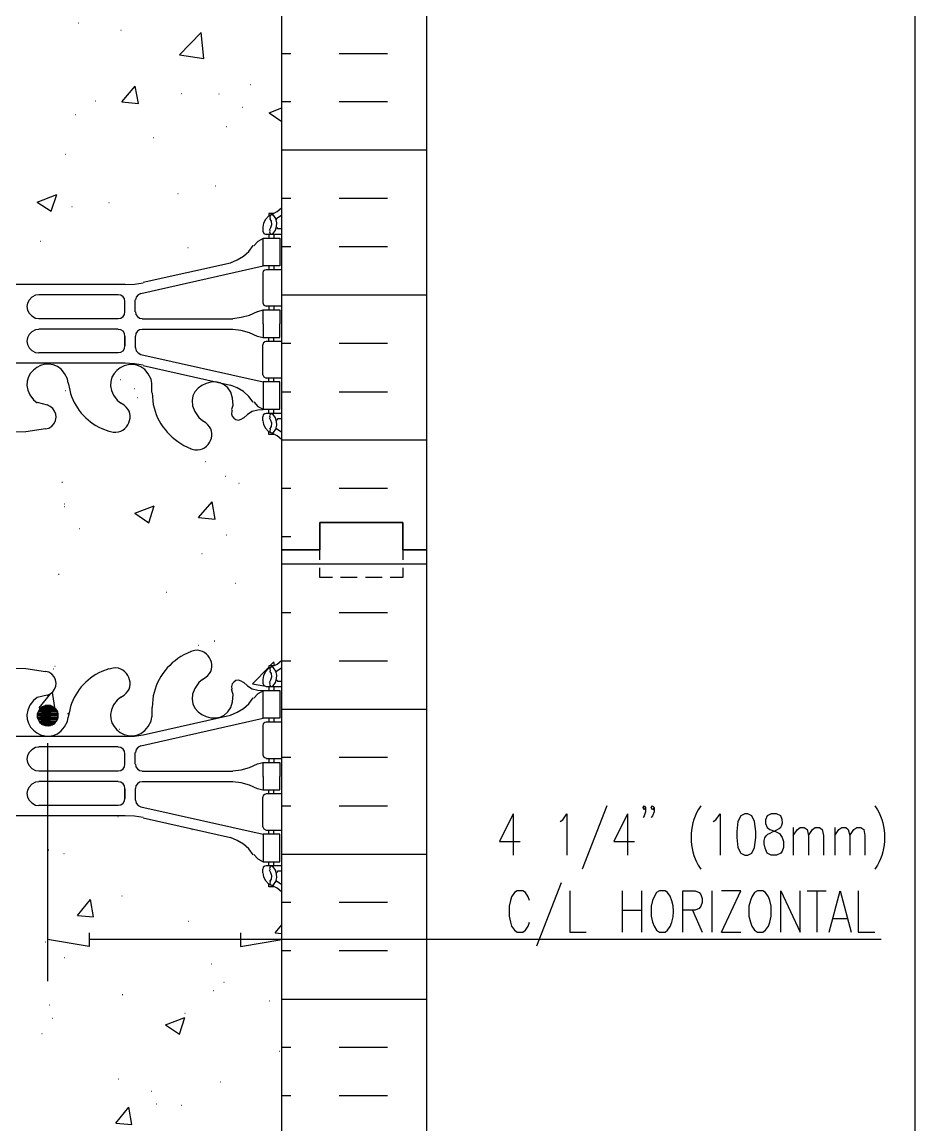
# Model space of a CAD drawing. Header units: millimetres. Extents: x 14 to 201, y 16 to 268.
# Drawn here: x 149.9 to 201.3, y 132.5 to 195.9 of the extents above; entities that cross this region are included whole.
import ezdxf

# ---------------------------------------------------------------- set-up
doc = ezdxf.new("R2010")
doc.units = ezdxf.units.MM
doc.layers.get('0').update_dxf_attribs({"linetype": 'CONTINUOUS'})

msp = doc.modelspace()

# ---------------------------------------------------------------- linework, layer by layer
at = {"color": 0}
for p, q in [((201.296, 264.541), (201.296, 55.4136)), ((164.888, 165.586), (164.888, 222.736)), ((173.228, 165.586), (173.228, 222.736)), ((164.614, 185.039), (164.867, 185.251)), ((163.935, 184.595), (163.829, 184.383)), ((164.105, 184.785), (163.935, 184.595)), ((164.317, 184.892), (164.105, 184.785)), ((164.422, 184.933), (164.126, 184.933)), ((164.126, 184.933), (164.126, 184.806)), ((164.232, 184.828), (164.191, 184.743)), ((164.191, 184.743), (164.211, 184.636)), ((164.275, 184.489), (164.191, 184.636)), ((164.317, 184.848), (164.232, 184.828)), ((164.317, 184.892), (164.614, 185.039)), ((164.422, 184.806), (164.317, 184.848)), ((164.528, 184.636), (164.401, 184.828)), ((164.592, 184.404), (164.528, 184.636)), ((164.592, 184.658), (164.55, 184.573)), ((164.592, 184.658), (164.867, 184.828)), ((163.829, 184.383), (163.788, 184.15)), ((163.788, 184.15), (163.788, 183.917)), ((163.788, 183.917), (163.852, 183.79)), ((164.168, 183.981), (164.254, 184.129)), ((164.211, 183.96), (164.168, 183.874)), ((164.254, 184.129), (164.295, 184.299)), ((164.295, 184.299), (164.275, 184.489)), ((164.381, 183.79), (164.507, 183.981)), ((164.507, 183.981), (164.571, 184.193)), ((164.571, 184.193), (164.592, 184.404)), ((164.592, 184.129), (164.634, 184.066)), ((164.888, 184.044), (164.634, 184.044)), ((163.492, 183.324), (163.259, 183.071)), ((163.809, 183.494), (163.492, 183.324)), ((163.809, 181.927), (163.809, 183.515)), ((163.809, 183.515), (164.761, 183.515)), ((163.852, 183.79), (163.978, 183.727)), ((164.888, 183.727), (163.978, 183.727)), ((164.126, 183.727), (164.126, 183.515)), ((164.168, 183.874), (164.211, 183.79)), ((164.211, 183.79), (164.295, 183.747)), ((164.295, 183.747), (164.381, 183.79)), ((164.422, 183.727), (164.422, 183.515)), ((164.761, 183.515), (164.761, 181.927)), ((162.667, 182.479), (162.983, 182.753)), ((162.983, 182.753), (163.237, 183.092)), ((156.909, 180.975), (161.925, 182.097)), ((161.925, 182.097), (162.305, 182.266)), ((162.305, 182.266), (162.667, 182.479)), ((156.76, 180.34), (163.809, 181.927)), ((163.809, 181.61), (163.788, 181.504)), ((163.788, 181.504), (163.788, 179.79)), ((164.761, 181.927), (163.809, 181.927)), ((163.893, 181.673), (163.809, 181.61)), ((163.978, 181.694), (163.893, 181.673)), ((164.888, 181.694), (163.978, 181.694)), ((164.126, 181.927), (164.126, 181.694)), ((164.422, 181.927), (164.422, 181.694)), ((155.871, 180.848), (149.013, 180.848)), ((155.871, 180.848), (156.4, 180.869)), ((156.4, 180.869), (156.909, 180.954)), ((150.896, 180.256), (150.706, 180.233)), ((155.469, 180.256), (150.896, 180.256)), ((155.618, 180.233), (155.469, 180.256)), ((155.744, 180.15), (155.618, 180.233)), ((155.829, 180.023), (155.744, 180.15)), ((156.507, 180.129), (156.464, 179.959)), ((156.613, 180.256), (156.507, 180.129)), ((156.76, 180.34), (156.613, 180.256)), ((155.851, 179.874), (155.829, 180.023)), ((155.851, 179.281), (155.851, 179.874)), ((155.851, 179.304), (155.851, 179.853)), ((156.443, 179.281), (156.443, 179.959)), ((163.788, 179.79), (163.852, 179.663)), ((163.852, 179.663), (163.978, 179.6)), ((164.888, 179.6), (163.978, 179.6)), ((164.126, 179.6), (164.126, 179.388)), ((164.422, 179.6), (164.422, 179.388)), ((150.706, 178.922), (150.896, 178.901)), ((155.469, 178.879), (150.896, 178.879)), ((155.469, 178.901), (155.618, 178.922)), ((155.618, 178.922), (155.744, 179.007)), ((155.744, 179.007), (155.829, 179.134)), ((155.829, 179.134), (155.851, 179.281)), ((156.464, 179.281), (156.484, 179.134)), ((156.484, 179.134), (156.57, 179.007)), ((156.57, 179.007), (156.697, 178.922)), ((156.697, 178.922), (156.846, 178.901)), ((156.846, 178.879), (162.052, 178.879)), ((162.052, 178.901), (162.538, 178.965)), ((162.538, 178.965), (163.026, 179.091)), ((163.026, 179.091), (163.47, 179.304)), ((163.788, 179.367), (163.47, 179.281)), ((163.809, 178.583), (163.809, 179.388)), ((163.809, 179.388), (164.761, 179.388)), ((164.761, 179.388), (164.761, 178.583)), ((150.896, 178.266), (150.706, 178.245)), ((155.469, 178.286), (150.896, 178.286)), ((155.618, 178.245), (155.469, 178.266)), ((155.744, 178.16), (155.618, 178.245)), ((156.697, 178.245), (156.57, 178.16)), ((156.846, 178.266), (156.697, 178.245)), ((156.846, 178.286), (162.052, 178.286)), ((162.538, 178.203), (162.052, 178.266)), ((163.026, 178.076), (162.538, 178.203)), ((163.809, 178.583), (163.809, 177.8)), ((164.761, 177.8), (164.761, 178.583)), ((155.829, 178.033), (155.744, 178.16)), ((155.851, 177.884), (155.829, 178.033)), ((155.851, 177.314), (155.851, 177.884)), ((155.851, 177.863), (155.851, 177.314)), ((156.443, 177.884), (156.443, 177.207)), ((156.484, 178.033), (156.464, 177.884)), ((156.57, 178.16), (156.484, 178.033)), ((163.47, 177.863), (163.026, 178.076)), ((163.47, 177.884), (163.788, 177.8)), ((163.809, 177.8), (164.761, 177.8)), ((163.978, 177.567), (163.893, 177.546)), ((164.888, 177.567), (163.978, 177.567)), ((164.126, 177.567), (164.126, 177.8)), ((164.422, 177.567), (164.422, 177.8)), ((150.706, 176.932), (150.896, 176.911)), ((155.469, 176.932), (155.618, 176.954)), ((155.618, 176.954), (155.744, 177.038)), ((155.744, 177.038), (155.829, 177.165)), ((155.829, 177.165), (155.851, 177.314)), ((156.464, 177.207), (156.507, 177.038)), ((156.507, 177.038), (156.613, 176.911)), ((163.809, 177.483), (163.788, 177.377)), ((163.788, 175.663), (163.788, 177.377)), ((163.893, 177.546), (163.809, 177.483)), ((155.871, 176.319), (149.013, 176.319)), ((155.469, 176.911), (150.896, 176.911)), ((156.4, 176.296), (155.871, 176.319)), ((156.909, 176.213), (156.4, 176.296)), ((156.613, 176.911), (156.76, 176.826)), ((156.76, 176.826), (163.809, 175.26)), ((156.909, 176.192), (161.925, 175.07)), ((163.788, 175.663), (163.852, 175.534)), ((152.59, 175.175), (152.549, 175.43)), ((152.59, 175.197), (152.676, 174.774)), ((157.395, 175.154), (157.353, 175.408)), ((157.395, 174.646), (157.395, 175.154)), ((162.305, 174.901), (161.925, 175.07)), ((164.761, 175.26), (163.809, 175.26)), ((163.809, 175.26), (163.809, 173.673)), ((163.852, 175.534), (163.978, 175.471)), ((164.888, 175.471), (163.978, 175.471)), ((164.126, 175.26), (164.126, 175.471)), ((164.422, 175.26), (164.422, 175.471)), ((164.761, 173.673), (164.761, 175.26)), ((157.416, 174.625), (157.459, 174.159)), ((162.667, 174.688), (162.305, 174.901)), ((162.983, 174.413), (162.667, 174.688)), ((163.237, 174.075), (162.983, 174.413)), ((150.6, 174.222), (150.813, 174.053)), ((150.813, 174.075), (151.384, 173.926)), ((151.554, 173.842), (151.384, 173.926)), ((155.406, 174.202), (155.618, 174.032)), ((155.808, 173.906), (155.618, 174.032)), ((162.009, 173.673), (162.074, 173.906)), ((163.259, 174.096), (163.492, 173.842)), ((163.492, 173.842), (163.809, 173.673)), ((160.105, 173.207), (160.317, 173.038)), ((162.031, 173.651), (161.988, 173.587)), ((162.009, 173.567), (161.988, 173.418)), ((161.988, 173.418), (162.031, 173.27)), ((162.031, 173.27), (162.115, 173.164)), ((162.115, 173.164), (162.242, 173.08)), ((162.538, 173.101), (162.667, 173.186)), ((162.899, 173.377), (162.667, 173.164)), ((163.173, 173.546), (162.899, 173.377)), ((163.492, 173.63), (163.173, 173.546)), ((163.809, 173.651), (163.492, 173.63)), ((163.809, 173.354), (163.788, 173.25)), ((163.788, 173.038), (163.788, 173.25)), ((163.809, 173.673), (164.761, 173.673)), ((163.893, 173.418), (163.809, 173.354)), ((163.978, 173.44), (163.893, 173.418)), ((164.888, 173.44), (163.978, 173.44)), ((164.126, 173.44), (164.126, 173.673)), ((164.211, 173.377), (164.168, 173.291)), ((164.168, 173.291), (164.211, 173.207)), ((164.254, 173.038), (164.168, 173.186)), ((164.295, 173.418), (164.211, 173.377)), ((164.381, 173.377), (164.295, 173.418)), ((164.507, 173.186), (164.381, 173.377)), ((164.422, 173.44), (164.422, 173.673)), ((164.571, 172.974), (164.507, 173.186)), ((150.157, 172.402), (151.278, 172.572)), ((151.278, 172.551), (151.468, 172.592)), ((154.517, 172.572), (154.919, 172.424)), ((160.507, 172.889), (160.317, 173.017)), ((162.242, 173.08), (162.391, 173.058)), ((162.391, 173.058), (162.538, 173.101)), ((163.788, 173.038), (163.829, 172.805)), ((163.829, 172.805), (163.935, 172.592)), ((163.935, 172.592), (164.105, 172.402)), ((164.191, 172.529), (164.275, 172.678)), ((164.211, 172.529), (164.191, 172.424)), ((164.295, 172.868), (164.254, 173.038)), ((164.275, 172.678), (164.295, 172.868)), ((164.401, 172.339), (164.528, 172.529)), ((164.528, 172.529), (164.592, 172.762)), ((164.55, 172.592), (164.592, 172.508)), ((164.592, 172.762), (164.571, 172.974)), ((164.634, 173.101), (164.592, 173.038)), ((164.867, 172.359), (164.592, 172.529)), ((164.888, 173.121), (164.634, 173.121)), ((149.013, 172.359), (150.157, 172.402)), ((154.94, 172.424), (155.172, 172.359)), ((164.105, 172.402), (164.317, 172.296)), ((164.126, 172.233), (164.126, 172.382)), ((164.422, 172.233), (164.126, 172.233)), ((164.191, 172.424), (164.232, 172.339)), ((164.232, 172.339), (164.317, 172.318)), ((164.317, 172.318), (164.422, 172.359)), ((164.614, 172.149), (164.317, 172.296)), ((164.867, 171.936), (164.614, 172.149)), ((159.236, 171.599), (159.659, 171.407)), ((159.639, 171.407), (159.872, 171.344)), ((171.83, 167.174), (167.068, 167.174)), ((167.068, 167.174), (167.068, 165.586)), ((167.068, 165.586), (167.068, 167.174)), ((167.068, 167.174), (171.83, 167.174)), ((171.83, 165.586), (171.83, 167.174)), ((171.83, 167.174), (171.83, 165.586)), ((164.888, 108.416), (164.888, 165.586)), ((167.068, 165.586), (164.888, 165.586)), ((164.888, 165.586), (167.068, 165.586)), ((167.068, 165.016), (167.068, 165.586)), ((173.228, 165.586), (171.83, 165.586)), ((171.83, 165.586), (173.228, 165.586)), ((171.83, 165.586), (171.83, 165.016)), ((173.228, 108.416), (173.228, 165.586)), ((167.068, 163.999), (167.068, 164.55)), ((171.83, 164.55), (171.83, 163.999)), ((167.789, 163.999), (167.068, 163.999)), ((169.207, 163.999), (168.254, 163.999)), ((170.645, 163.999), (169.693, 163.999)), ((171.83, 163.999), (171.111, 163.999)), ((159.872, 159.808), (159.639, 159.745)), ((159.659, 159.745), (159.236, 159.555)), ((164.614, 159.026), (164.867, 159.236)), ((150.157, 158.75), (149.013, 158.793)), ((151.278, 158.581), (150.157, 158.75)), ((151.468, 158.56), (151.278, 158.601)), ((154.919, 158.75), (154.517, 158.601)), ((155.172, 158.793), (154.94, 158.729)), ((163.935, 158.581), (163.829, 158.37)), ((164.105, 158.771), (163.935, 158.581)), ((164.317, 158.877), (164.105, 158.771)), ((164.422, 158.919), (164.126, 158.919)), ((164.126, 158.919), (164.126, 158.793)), ((164.232, 158.834), (164.191, 158.75)), ((164.191, 158.75), (164.211, 158.644)), ((164.275, 158.474), (164.191, 158.623)), ((164.317, 158.856), (164.232, 158.834)), ((164.317, 158.877), (164.614, 159.026)), ((164.422, 158.813), (164.317, 158.856)), ((164.528, 158.623), (164.401, 158.813)), ((164.592, 158.39), (164.528, 158.623)), ((164.592, 158.644), (164.55, 158.56)), ((164.592, 158.644), (164.867, 158.813)), ((160.317, 158.137), (160.105, 157.967)), ((160.317, 158.137), (160.507, 158.264)), ((162.115, 157.988), (162.031, 157.882)), ((162.242, 158.072), (162.115, 157.988)), ((162.391, 158.094), (162.242, 158.072)), ((162.538, 158.051), (162.391, 158.094)), ((162.667, 157.967), (162.538, 158.051)), ((162.667, 157.988), (162.899, 157.776)), ((163.829, 158.37), (163.788, 158.137)), ((163.788, 158.137), (163.788, 157.925)), ((163.788, 157.925), (163.852, 157.798)), ((164.168, 157.967), (164.254, 158.115)), ((164.211, 157.945), (164.168, 157.861)), ((164.254, 158.115), (164.295, 158.284)), ((164.295, 158.284), (164.275, 158.474)), ((164.381, 157.776), (164.507, 157.967)), ((164.507, 157.967), (164.571, 158.178)), ((164.571, 158.178), (164.592, 158.39)), ((164.592, 158.115), (164.634, 158.051)), ((164.888, 158.031), (164.634, 158.031)), ((151.384, 157.226), (151.554, 157.311)), ((162.031, 157.882), (161.988, 157.734)), ((161.988, 157.734), (162.009, 157.585)), ((162.031, 157.502), (161.988, 157.585)), ((162.074, 157.269), (162.009, 157.502)), ((162.899, 157.776), (163.173, 157.608)), ((163.173, 157.608), (163.492, 157.522)), ((163.492, 157.311), (163.259, 157.056)), ((163.492, 157.522), (163.809, 157.502)), ((163.809, 157.479), (163.492, 157.311)), ((163.809, 155.914), (163.809, 157.502)), ((163.809, 157.502), (164.761, 157.502)), ((163.852, 157.798), (163.978, 157.734)), ((164.888, 157.712), (163.978, 157.712)), ((164.126, 157.712), (164.126, 157.502)), ((164.168, 157.861), (164.211, 157.776)), ((164.211, 157.776), (164.295, 157.734)), ((164.295, 157.734), (164.381, 157.776)), ((164.422, 157.712), (164.422, 157.502)), ((164.761, 157.502), (164.761, 155.914)), ((150.813, 157.099), (150.6, 156.93)), ((151.384, 157.246), (150.813, 157.099)), ((151.362, 156.654), (151.575, 156.633)), ((151.362, 156.654), (151.468, 156.654)), ((151.468, 156.654), (151.575, 156.633)), ((155.618, 157.12), (155.406, 156.95)), ((155.618, 157.12), (155.808, 157.246)), ((157.459, 156.993), (157.416, 156.527)), ((162.667, 156.464), (162.983, 156.74)), ((162.983, 156.74), (163.237, 157.079)), ((150.876, 156.317), (150.813, 156.147)), ((150.813, 156.147), (150.813, 155.978)), ((151.997, 156.061), (150.813, 156.061)), ((150.813, 156.061), (151.997, 155.955)), ((150.813, 156.061), (151.997, 156.061)), ((151.997, 156.168), (150.833, 156.168)), ((150.833, 156.168), (151.997, 156.061)), ((150.833, 156.168), (151.997, 156.168)), ((151.977, 156.274), (150.855, 156.274)), ((150.855, 156.274), (151.997, 156.168)), ((150.855, 156.274), (151.977, 156.274)), ((151.914, 156.38), (150.896, 156.38)), ((150.896, 156.38), (151.977, 156.274)), ((150.896, 156.38), (151.914, 156.38)), ((151.85, 156.464), (150.982, 156.464)), ((150.982, 156.464), (151.914, 156.38)), ((150.982, 156.464), (151.85, 156.464)), ((151.765, 156.527), (151.045, 156.527)), ((151.045, 156.527), (151.85, 156.464)), ((151.045, 156.527), (151.765, 156.527)), ((151.681, 156.591), (151.152, 156.591)), ((151.152, 156.591), (151.765, 156.527)), ((151.152, 156.591), (151.681, 156.591)), ((151.575, 156.633), (151.258, 156.633)), ((151.258, 156.633), (151.681, 156.591)), ((151.258, 156.633), (151.575, 156.633)), ((151.575, 156.633), (151.681, 156.591)), ((151.681, 156.591), (151.765, 156.527)), ((151.765, 156.527), (151.85, 156.464)), ((151.85, 156.464), (151.914, 156.38)), ((151.977, 156.231), (151.892, 156.4)), ((151.914, 156.38), (151.977, 156.274)), ((151.977, 156.274), (151.997, 156.168)), ((151.997, 156.061), (151.977, 156.231)), ((151.977, 155.892), (151.997, 156.061)), ((151.997, 156.168), (151.997, 156.061)), ((151.997, 156.061), (151.997, 155.955)), ((152.676, 156.4), (152.59, 155.978)), ((156.909, 154.962), (161.925, 156.083)), ((157.395, 156.527), (157.395, 155.998)), ((161.925, 156.083), (162.305, 156.253)), ((162.305, 156.253), (162.667, 156.464)), ((150.813, 155.978), (150.876, 155.808)), ((151.997, 155.955), (150.833, 155.955)), ((150.833, 155.955), (151.977, 155.851)), ((150.833, 155.955), (151.997, 155.955)), ((151.977, 155.851), (150.855, 155.851)), ((150.855, 155.851), (151.914, 155.744)), ((150.855, 155.851), (151.977, 155.851)), ((150.876, 155.808), (150.961, 155.659)), ((151.914, 155.744), (150.896, 155.744)), ((150.896, 155.744), (151.85, 155.659)), ((150.896, 155.744), (151.914, 155.744)), ((150.961, 155.659), (151.109, 155.554)), ((151.85, 155.659), (150.982, 155.659)), ((150.982, 155.659), (151.765, 155.575)), ((150.982, 155.659), (151.85, 155.659)), ((151.765, 155.575), (151.045, 155.575)), ((151.045, 155.575), (151.681, 155.532)), ((151.045, 155.575), (151.765, 155.575)), ((151.109, 155.554), (151.278, 155.491)), ((151.681, 155.532), (151.152, 155.532)), ((151.152, 155.532), (151.575, 155.491)), ((151.152, 155.532), (151.681, 155.532)), ((151.575, 155.491), (151.258, 155.491)), ((151.258, 155.491), (151.468, 155.469)), ((151.258, 155.491), (151.575, 155.491)), ((151.278, 155.491), (151.448, 155.469)), ((151.468, 155.469), (151.362, 155.469)), ((151.448, 155.469), (151.617, 155.512)), ((151.575, 155.491), (151.468, 155.469)), ((151.681, 155.532), (151.575, 155.491)), ((151.617, 155.512), (151.765, 155.596)), ((151.765, 155.575), (151.681, 155.532)), ((151.765, 155.596), (151.892, 155.724)), ((151.85, 155.659), (151.765, 155.575)), ((151.914, 155.744), (151.85, 155.659)), ((151.892, 155.724), (151.977, 155.892)), ((151.977, 155.851), (151.914, 155.744)), ((151.997, 155.955), (151.977, 155.851)), ((152.549, 155.724), (152.59, 155.978)), ((156.76, 154.327), (163.809, 155.914)), ((157.353, 155.744), (157.395, 155.998)), ((163.809, 155.596), (163.788, 155.491)), ((163.788, 155.491), (163.788, 153.797)), ((164.761, 155.914), (163.809, 155.914)), ((163.893, 155.659), (163.809, 155.596)), ((163.978, 155.681), (163.893, 155.659)), ((164.888, 155.681), (163.978, 155.681)), ((164.126, 155.914), (164.126, 155.681)), ((164.422, 155.914), (164.422, 155.681)), ((155.871, 154.856), (149.013, 154.856)), ((155.871, 154.856), (156.4, 154.876)), ((156.4, 154.876), (156.909, 154.962)), ((150.896, 154.241), (150.706, 154.22)), ((155.469, 154.263), (150.896, 154.263)), ((151.405, 154.474), (151.405, 140.801)), ((155.618, 154.22), (155.469, 154.241)), ((155.744, 154.136), (155.618, 154.22)), ((155.829, 154.008), (155.744, 154.136)), ((156.507, 154.114), (156.464, 153.945)), ((156.613, 154.241), (156.507, 154.114)), ((156.76, 154.327), (156.613, 154.241)), ((155.851, 153.861), (155.829, 154.008)), ((155.851, 153.268), (155.851, 153.861)), ((155.851, 153.289), (155.851, 153.839)), ((156.443, 153.268), (156.443, 153.945)), ((163.788, 153.797), (163.852, 153.671)), ((163.852, 153.671), (163.978, 153.607)), ((164.888, 153.585), (163.978, 153.585)), ((164.126, 153.585), (164.126, 153.374)), ((164.422, 153.585), (164.422, 153.374)), ((150.706, 152.908), (150.896, 152.886)), ((155.469, 152.866), (150.896, 152.866)), ((155.469, 152.886), (155.618, 152.908)), ((155.618, 152.908), (155.744, 152.993)), ((155.744, 152.993), (155.829, 153.119)), ((155.829, 153.119), (155.851, 153.268)), ((156.464, 153.268), (156.484, 153.119)), ((156.484, 153.119), (156.57, 152.993)), ((156.57, 152.993), (156.697, 152.908)), ((156.697, 152.908), (156.846, 152.886)), ((156.846, 152.866), (162.052, 152.866)), ((162.052, 152.886), (162.538, 152.95)), ((162.538, 152.95), (163.026, 153.078)), ((163.026, 153.078), (163.47, 153.289)), ((163.788, 153.352), (163.47, 153.268)), ((163.809, 152.569), (163.809, 153.374)), ((163.809, 153.374), (164.761, 153.374)), ((164.761, 153.374), (164.761, 152.569)), ((150.896, 152.251), (150.706, 152.231)), ((155.469, 152.273), (150.896, 152.273)), ((155.618, 152.231), (155.469, 152.251)), ((155.744, 152.146), (155.618, 152.231)), ((156.697, 152.231), (156.57, 152.146)), ((156.846, 152.251), (156.697, 152.231)), ((156.846, 152.273), (162.052, 152.273)), ((162.538, 152.188), (162.052, 152.251)), ((163.809, 152.569), (163.809, 151.787)), ((164.761, 151.787), (164.761, 152.569)), ((155.829, 152.02), (155.744, 152.146)), ((155.851, 151.871), (155.829, 152.02)), ((155.851, 151.299), (155.851, 151.871)), ((155.851, 151.85), (155.851, 151.299)), ((156.443, 151.871), (156.443, 151.193)), ((156.484, 152.02), (156.464, 151.871)), ((156.57, 152.146), (156.484, 152.02)), ((163.026, 152.061), (162.538, 152.188)), ((163.47, 151.85), (163.026, 152.061)), ((163.47, 151.871), (163.788, 151.787)), ((163.809, 151.787), (164.761, 151.787)), ((164.126, 151.554), (164.126, 151.787)), ((164.422, 151.554), (164.422, 151.787)), ((155.469, 150.919), (155.618, 150.939)), ((155.618, 150.939), (155.744, 151.025)), ((155.744, 151.025), (155.829, 151.152)), ((155.829, 151.152), (155.851, 151.299)), ((156.464, 151.193), (156.507, 151.025)), ((156.507, 151.025), (156.613, 150.896)), ((163.809, 151.468), (163.788, 151.362)), ((163.788, 149.67), (163.788, 151.362)), ((163.893, 151.532), (163.809, 151.468)), ((163.978, 151.554), (163.893, 151.532)), ((164.888, 151.554), (163.978, 151.554)), ((155.871, 150.304), (149.013, 150.304)), ((150.706, 150.919), (150.896, 150.896)), ((155.469, 150.896), (150.896, 150.896)), ((156.4, 150.283), (155.871, 150.304)), ((156.613, 150.896), (156.76, 150.813)), ((156.76, 150.813), (163.809, 149.246)), ((178.18, 150.41), (177.397, 148.822)), ((178.18, 150.41), (178.18, 148.04)), ((181.038, 150.071), (181.271, 150.41)), ((181.271, 150.41), (181.271, 148.04)), ((183.578, 150.876), (182.16, 147.235)), ((184.763, 150.41), (183.981, 148.822)), ((184.763, 150.41), (184.763, 148.04)), ((185.654, 150.77), (185.717, 150.876)), ((185.717, 150.643), (185.654, 150.77)), ((185.717, 150.304), (185.654, 150.199)), ((185.717, 150.876), (185.801, 150.77)), ((185.801, 150.77), (185.717, 150.643)), ((185.801, 150.537), (185.717, 150.304)), ((185.801, 150.77), (185.801, 150.537)), ((186.118, 150.77), (186.203, 150.876)), ((186.203, 150.643), (186.118, 150.77)), ((186.203, 150.304), (186.118, 150.199)), ((186.203, 150.876), (186.287, 150.77)), ((186.287, 150.77), (186.203, 150.643)), ((186.287, 150.537), (186.203, 150.304)), ((186.287, 150.77), (186.287, 150.537)), ((188.976, 150.876), (188.829, 150.643)), ((189.844, 150.071), (190.097, 150.41)), ((190.097, 150.41), (190.097, 148.04)), ((191.283, 150.304), (191.113, 149.967)), ((191.516, 150.41), (191.283, 150.304)), ((191.685, 150.41), (191.516, 150.41)), ((191.918, 150.304), (191.685, 150.41)), ((192.067, 149.967), (191.918, 150.304)), ((192.786, 150.304), (192.701, 150.071)), ((193.019, 150.41), (192.786, 150.304)), ((193.336, 150.41), (193.019, 150.41)), ((193.591, 150.304), (193.336, 150.41)), ((198.987, 150.876), (199.136, 150.643)), ((156.909, 150.199), (156.4, 150.283)), ((156.909, 150.177), (161.925, 149.056)), ((163.788, 149.67), (163.852, 149.542)), ((180.891, 149.967), (181.038, 150.071)), ((189.695, 149.967), (189.844, 150.071)), ((191.113, 149.967), (191.05, 149.394)), ((192.151, 149.394), (192.067, 149.967)), ((192.701, 150.071), (192.701, 149.86)), ((192.701, 149.86), (192.786, 149.628)), ((162.305, 148.886), (161.925, 149.056)), ((164.761, 149.246), (163.809, 149.246)), ((163.809, 149.246), (163.809, 147.658)), ((163.852, 149.542), (163.978, 149.479)), ((164.888, 149.458), (163.978, 149.458)), ((164.126, 149.246), (164.126, 149.458)), ((164.422, 149.246), (164.422, 149.458)), ((164.761, 147.658), (164.761, 149.246)), ((191.05, 149.394), (191.05, 149.056)), ((191.05, 149.056), (191.113, 148.483)), ((192.067, 148.483), (192.151, 149.056)), ((192.151, 149.056), (192.151, 149.394)), ((192.786, 149.628), (192.956, 149.521)), ((192.956, 149.521), (193.272, 149.394)), ((193.272, 149.394), (193.506, 149.288)), ((193.506, 149.288), (193.654, 149.056)), ((193.654, 149.056), (193.738, 148.822)), ((194.288, 149.628), (194.288, 148.04)), ((194.288, 149.162), (194.543, 149.521)), ((194.543, 149.521), (194.691, 149.628)), ((194.691, 149.628), (194.923, 149.628)), ((194.923, 149.628), (195.093, 149.521)), ((195.093, 149.521), (195.179, 149.162)), ((195.179, 149.162), (195.41, 149.521)), ((195.179, 149.162), (195.179, 148.04)), ((195.41, 149.521), (195.559, 149.628)), ((195.559, 149.628), (195.812, 149.628)), ((195.812, 149.628), (195.961, 149.521)), ((195.961, 149.521), (196.045, 149.162)), ((196.045, 149.162), (196.045, 148.04)), ((196.681, 149.628), (196.681, 148.04)), ((196.681, 149.162), (196.913, 149.521)), ((196.913, 149.521), (197.083, 149.628)), ((197.083, 149.628), (197.316, 149.628)), ((197.316, 149.628), (197.463, 149.521)), ((197.463, 149.521), (197.548, 149.162)), ((197.548, 149.162), (197.782, 149.521)), ((197.548, 149.162), (197.548, 148.04)), ((197.782, 149.521), (197.951, 149.628)), ((197.951, 149.628), (198.184, 149.628)), ((198.184, 149.628), (198.354, 149.521)), ((198.354, 149.521), (198.417, 149.162)), ((198.417, 149.162), (198.417, 148.04)), ((162.667, 148.675), (162.305, 148.886)), ((162.983, 148.4), (162.667, 148.675)), ((163.237, 148.06), (162.983, 148.4)), ((177.397, 148.822), (178.583, 148.822)), ((183.981, 148.822), (185.166, 148.822)), ((191.113, 148.483), (191.283, 148.146)), ((191.918, 148.146), (192.067, 148.483)), ((193.738, 148.483), (193.654, 148.273)), ((193.738, 148.822), (193.738, 148.483)), ((163.259, 148.083), (163.492, 147.828)), ((163.492, 147.828), (163.809, 147.658)), ((191.283, 148.146), (191.516, 148.04)), ((191.516, 148.04), (191.685, 148.04)), ((191.685, 148.04), (191.918, 148.146)), ((193.019, 148.04), (192.786, 148.146)), ((193.336, 148.04), (193.019, 148.04)), ((193.591, 148.146), (193.336, 148.04)), ((193.654, 148.273), (193.591, 148.146)), ((163.809, 147.341), (163.788, 147.235)), ((163.788, 147.024), (163.788, 147.235)), ((163.809, 147.658), (164.761, 147.658)), ((163.893, 147.405), (163.809, 147.341)), ((163.978, 147.425), (163.893, 147.405)), ((164.888, 147.425), (163.978, 147.425)), ((164.126, 147.425), (164.126, 147.658)), ((164.211, 147.362), (164.168, 147.278)), ((164.168, 147.278), (164.211, 147.192)), ((164.254, 147.024), (164.168, 147.172)), ((164.295, 147.405), (164.211, 147.362)), ((164.381, 147.362), (164.295, 147.405)), ((164.507, 147.172), (164.381, 147.362)), ((164.422, 147.425), (164.422, 147.658)), ((164.571, 146.959), (164.507, 147.172)), ((188.829, 147.468), (188.976, 147.235)), ((199.136, 147.468), (198.987, 147.235)), ((163.788, 147.024), (163.829, 146.792)), ((163.829, 146.792), (163.935, 146.579)), ((163.935, 146.579), (164.105, 146.389)), ((164.191, 146.516), (164.275, 146.663)), ((164.211, 146.516), (164.191, 146.41)), ((164.295, 146.855), (164.254, 147.024)), ((164.275, 146.663), (164.295, 146.855)), ((164.401, 146.326), (164.528, 146.516)), ((164.528, 146.516), (164.592, 146.749)), ((164.55, 146.579), (164.592, 146.495)), ((164.592, 146.749), (164.571, 146.959)), ((164.634, 147.088), (164.592, 147.024)), ((164.867, 146.346), (164.592, 146.516)), ((164.888, 147.108), (164.634, 147.108)), ((164.105, 146.389), (164.317, 146.283)), ((164.126, 146.219), (164.126, 146.367)), ((164.422, 146.219), (164.126, 146.219)), ((164.191, 146.41), (164.232, 146.326)), ((164.232, 146.326), (164.317, 146.304)), ((164.317, 146.304), (164.422, 146.346)), ((164.614, 146.134), (164.317, 146.283)), ((164.867, 145.923), (164.614, 146.134)), ((178.266, 145.881), (178.096, 145.647)), ((178.413, 145.987), (178.266, 145.881)), ((178.732, 145.987), (178.413, 145.987)), ((178.901, 145.881), (178.732, 145.987)), ((179.048, 145.647), (178.901, 145.881)), ((180.954, 146.453), (179.536, 142.812)), ((181.441, 145.987), (181.441, 143.617)), ((184.446, 145.987), (184.446, 143.617)), ((185.568, 145.987), (185.568, 143.617)), ((186.436, 145.881), (186.287, 145.647)), ((186.606, 145.987), (186.436, 145.881)), ((186.922, 145.987), (186.606, 145.987)), ((187.071, 145.881), (186.922, 145.987)), ((187.938, 143.617), (187.938, 145.987)), ((187.938, 145.987), (188.659, 145.987)), ((188.659, 145.987), (188.892, 145.881)), ((188.892, 145.881), (188.976, 145.774)), ((189.611, 145.987), (189.611, 143.617)), ((190.161, 143.617), (191.283, 145.987)), ((191.283, 145.987), (190.161, 145.987)), ((192.067, 145.881), (191.918, 145.647)), ((192.236, 145.987), (192.067, 145.881)), ((192.553, 145.987), (192.236, 145.987)), ((192.701, 145.881), (192.553, 145.987)), ((192.87, 145.647), (192.701, 145.881)), ((193.591, 143.617), (193.591, 145.987)), ((193.591, 145.987), (194.691, 143.617)), ((194.691, 143.617), (194.691, 145.987)), ((195.093, 145.987), (196.194, 145.987)), ((195.643, 145.987), (195.643, 143.617)), ((196.364, 143.617), (196.999, 145.987)), ((196.999, 145.987), (197.633, 143.617)), ((198.035, 145.987), (198.035, 143.617)), ((178.033, 145.437), (177.949, 145.098)), ((178.096, 145.647), (178.033, 145.437)), ((179.134, 145.437), (179.048, 145.647)), ((186.203, 145.437), (186.118, 145.098)), ((186.287, 145.647), (186.203, 145.437)), ((188.976, 145.774), (189.061, 145.542)), ((189.061, 145.308), (188.976, 145.098)), ((189.061, 145.542), (189.061, 145.308)), ((191.834, 145.437), (191.748, 145.098)), ((191.918, 145.647), (191.834, 145.437)), ((192.956, 145.437), (192.87, 145.647)), ((193.019, 145.098), (192.956, 145.437)), ((177.949, 145.098), (177.949, 144.526)), ((184.446, 144.865), (185.568, 144.865)), ((186.118, 145.098), (186.118, 144.526)), ((188.659, 144.865), (187.938, 144.865)), ((188.51, 144.865), (189.061, 143.617)), ((188.892, 144.971), (188.659, 144.865)), ((188.976, 145.098), (188.892, 144.971)), ((191.748, 145.098), (191.748, 144.526)), ((193.019, 144.526), (193.019, 145.098)), ((177.949, 144.526), (178.033, 144.187)), ((178.033, 144.187), (178.096, 143.954)), ((178.096, 143.954), (178.266, 143.721)), ((178.901, 143.721), (179.048, 143.954)), ((179.048, 143.954), (179.134, 144.187)), ((186.118, 144.526), (186.203, 144.187)), ((186.203, 144.187), (186.287, 143.954)), ((186.287, 143.954), (186.436, 143.721)), ((191.748, 144.526), (191.834, 144.187)), ((191.834, 144.187), (191.918, 143.954)), ((191.918, 143.954), (192.067, 143.721)), ((192.701, 143.721), (192.87, 143.954)), ((192.87, 143.954), (192.956, 144.187)), ((192.956, 144.187), (193.019, 144.526)), ((196.596, 144.399), (197.4, 144.399)), ((153.797, 143.574), (153.797, 142.791)), ((162.497, 143.574), (162.497, 142.791)), ((178.266, 143.721), (178.413, 143.617)), ((178.413, 143.617), (178.732, 143.617)), ((178.732, 143.617), (178.901, 143.721)), ((181.441, 143.617), (182.393, 143.617)), ((186.436, 143.721), (186.606, 143.617)), ((186.606, 143.617), (186.922, 143.617)), ((186.922, 143.617), (187.071, 143.721)), ((190.161, 143.617), (191.283, 143.617)), ((192.067, 143.721), (192.236, 143.617)), ((192.236, 143.617), (192.553, 143.617)), ((192.553, 143.617), (192.701, 143.721)), ((198.035, 143.617), (198.987, 143.617)), ((153.797, 142.791), (151.405, 143.192)), ((199.347, 143.192), (153.797, 143.192)), ((162.497, 142.791), (164.888, 143.192))]:
    msp.add_line(p, q, dxfattribs=at)
at = {"color": 252}
for p, q in [((153.183, 195.898), (153.205, 195.898)), ((155.618, 195.475), (155.638, 195.475)), ((158.983, 194.055), (160.231, 195.346)), ((160.401, 193.844), (160.231, 195.346)), ((158.983, 194.055), (160.401, 193.844)), ((165.396, 194.12), (164.888, 194.12)), ((170.964, 194.12), (168.169, 194.12)), ((155.681, 191.346), (156.443, 192.257)), ((156.633, 191.262), (156.443, 192.257)), ((163.069, 192.341), (163.09, 192.341)), ((159.089, 191.834), (159.11, 191.834)), ((161.248, 191.812), (161.269, 191.812)), ((154.157, 191.409), (154.178, 191.409)), ((155.681, 191.346), (156.633, 191.262)), ((162.624, 191.05), (162.644, 191.05)), ((164.148, 190.712), (164.888, 191.008)), ((165.396, 191.346), (164.888, 191.346)), ((170.964, 191.346), (168.169, 191.346)), ((152.993, 190.627), (153.015, 190.627)), ((164.148, 190.712), (164.888, 190.224)), ((161.692, 189.928), (161.713, 189.928)), ((157.502, 189.293), (157.522, 189.293)), ((173.228, 188.573), (164.888, 188.573)), ((152.421, 188.341), (152.443, 188.341)), ((161.057, 186.52), (161.079, 186.52)), ((150.813, 185.589), (151.934, 186.034)), ((151.617, 185.059), (151.934, 186.034)), ((158.899, 186.077), (158.919, 186.077)), ((150.813, 185.589), (151.617, 185.059)), ((152.803, 185.335), (152.823, 185.335)), ((154.919, 185.568), (154.94, 185.568)), ((165.396, 185.801), (164.888, 185.801)), ((170.964, 185.801), (168.169, 185.801)), ((151.003, 183.345), (151.025, 183.345)), ((159.469, 182.985), (159.492, 182.985)), ((165.396, 183.008), (164.888, 183.008)), ((170.964, 183.008), (168.169, 183.008)), ((173.228, 180.233), (164.888, 180.233)), ((165.396, 177.461), (164.888, 177.461)), ((170.964, 177.461), (168.169, 177.461)), ((155.575, 175.387), (155.596, 175.387)), ((152.421, 174.752), (152.443, 174.752)), ((156.38, 174.879), (156.4, 174.879)), ((165.396, 174.668), (164.888, 174.668)), ((170.964, 174.668), (168.169, 174.668)), ((156.549, 174.349), (156.57, 174.349)), ((173.228, 171.895), (164.888, 171.895)), ((160.464, 170.667), (160.486, 170.667)), ((152.231, 169.481), (152.253, 169.481)), ((161.629, 169.82), (161.649, 169.82)), ((162.411, 169.417), (162.433, 169.417)), ((165.396, 169.121), (164.888, 169.121)), ((170.964, 169.121), (168.169, 169.121)), ((152.379, 168.232), (152.4, 168.232)), ((152.379, 168.085), (152.4, 168.085)), ((156.421, 167.703), (157.544, 168.126)), ((157.226, 167.153), (157.544, 168.126)), ((160.084, 167.45), (160.867, 168.359)), ((161.036, 167.364), (160.867, 168.359)), ((156.421, 167.703), (157.226, 167.153)), ((160.084, 167.45), (161.036, 167.364)), ((153.225, 166.814), (153.246, 166.814)), ((161.692, 166.455), (161.713, 166.455)), ((165.396, 166.348), (164.888, 166.348)), ((160.274, 165.376), (160.295, 165.376)), ((173.228, 164.761), (164.888, 164.761)), ((152.04, 164.189), (152.061, 164.189)), ((162.201, 163.682), (162.221, 163.682)), ((158.221, 163.153), (158.242, 163.153)), ((165.396, 161.968), (164.888, 161.968)), ((170.964, 161.968), (168.169, 161.968)), ((160.084, 160.105), (160.105, 160.105)), ((160.993, 160.358), (161.016, 160.358)), ((165.396, 159.195), (164.888, 159.195)), ((170.964, 159.195), (168.169, 159.195)), ((151.723, 158.75), (151.744, 158.75)), ((151.828, 158.897), (151.85, 158.897)), ((163.196, 157.882), (164.127, 158.856)), ((164.191, 158.919), (164.423, 159.153)), ((164.465, 158.94), (164.423, 159.153)), ((150.919, 156.507), (151.595, 157.332)), ((151.85, 156.421), (151.681, 157.395)), ((163.196, 157.882), (163.852, 157.776)), ((150.919, 156.507), (151.85, 156.421)), ((152.569, 156.188), (152.633, 156.21)), ((152.569, 156.188), (152.633, 156.147)), ((173.228, 156.421), (164.888, 156.421)), ((155.532, 155.279), (155.554, 155.279)), ((165.396, 153.648), (164.888, 153.648)), ((170.964, 153.648), (168.169, 153.648)), ((165.396, 150.855), (164.888, 150.855)), ((170.964, 150.855), (168.169, 150.855)), ((155.448, 150.263), (155.469, 150.263)), ((159.702, 149.521), (159.724, 149.521)), ((151.448, 148.336), (151.468, 148.336)), ((152.337, 148.124), (152.357, 148.124)), ((173.228, 148.083), (164.888, 148.083)), ((153.119, 144.569), (153.881, 145.478)), ((154.051, 144.483), (153.881, 145.478)), ((155.681, 145.69), (155.702, 145.69)), ((165.396, 145.308), (164.888, 145.308)), ((170.964, 145.308), (168.169, 145.308)), ((153.119, 144.569), (154.051, 144.483)), ((159.512, 144.25), (159.533, 144.25)), ((164.487, 143.574), (164.888, 144.04)), ((164.487, 143.574), (164.888, 143.531)), ((151.258, 143.044), (151.278, 143.044)), ((152.357, 142.156), (152.379, 142.156)), ((165.396, 142.536), (164.888, 142.536)), ((170.964, 142.536), (168.169, 142.536)), ((160.824, 141.796), (160.846, 141.796)), ((160.93, 140.25), (160.952, 140.25)), ((161.545, 140.738), (161.565, 140.738)), ((155.702, 140.017), (155.724, 140.017)), ((164.168, 139.657), (164.191, 139.657)), ((173.228, 139.743), (164.888, 139.743)), ((151.511, 139.424), (151.532, 139.424)), ((159.3, 138.958), (159.322, 138.958)), ((151.681, 138.662), (151.701, 138.662)), ((158.178, 138.282), (159.3, 138.705)), ((158.178, 138.282), (158.983, 137.753)), ((158.983, 137.753), (159.3, 138.705)), ((151.066, 137.773), (151.088, 137.773)), ((164.74, 136.758), (164.761, 136.758)), ((165.396, 136.97), (164.888, 136.97)), ((170.964, 136.97), (168.169, 136.97)), ((155.491, 135.17), (155.512, 135.17)), ((157.353, 134.472), (157.375, 134.472)), ((161.332, 135.001), (161.353, 135.001)), ((165.396, 134.196), (164.888, 134.196)), ((170.964, 134.196), (168.169, 134.196)), ((155.321, 132.631), (156.083, 133.54)), ((156.253, 132.545), (156.083, 133.54)), ((157.671, 133.73), (157.692, 133.73)), ((159.11, 133.667), (159.132, 133.667)), ((155.321, 132.631), (156.253, 132.545))]:
    msp.add_line(p, q, dxfattribs=at)
at = {"color": 0}
for points in [[(150.706, 180.233), (150.053, 179.985), (150.053, 179.17), (150.706, 178.922)], [(150.706, 178.245), (150.053, 177.996), (150.053, 177.18), (150.706, 176.932)], [(152.549, 175.43), (151.78, 177.304), (149.255, 175.699), (150.6, 174.222)], [(157.353, 175.408), (156.585, 177.282), (154.061, 175.678), (155.406, 174.202)], [(162.074, 173.906), (162.124, 176.334), (158.549, 175.073), (160.105, 173.207)], [(152.676, 174.774), (152.902, 173.79), (153.61, 172.989), (154.517, 172.572)], [(151.468, 172.592), (152.033, 172.865), (152.005, 173.571), (151.554, 173.842)], [(155.172, 172.359), (156.026, 172.248), (156.529, 173.396), (155.808, 173.906)], [(157.459, 174.159), (157.569, 173.075), (158.301, 172.12), (159.236, 171.599)], [(159.872, 171.344), (160.725, 171.232), (161.228, 172.38), (160.507, 172.889)], [(160.507, 158.264), (161.228, 158.772), (160.725, 159.92), (159.872, 159.808)], [(159.236, 159.555), (158.301, 159.033), (157.569, 158.078), (157.459, 156.993)], [(151.554, 157.311), (152.005, 157.582), (152.033, 158.287), (151.468, 158.56)], [(154.517, 158.601), (153.61, 158.184), (152.902, 157.383), (152.676, 156.4)], [(155.808, 157.246), (156.529, 157.757), (156.026, 158.905), (155.172, 158.793)], [(160.105, 157.967), (158.549, 156.1), (162.124, 154.841), (162.074, 157.269)], [(150.6, 156.93), (149.255, 155.454), (151.78, 153.85), (152.549, 155.724)], [(151.892, 156.4), (151.621, 156.785), (151.029, 156.7), (150.876, 156.317)], [(155.406, 156.95), (154.061, 155.474), (156.585, 153.87), (157.353, 155.744)], [(150.706, 154.22), (150.053, 153.972), (150.053, 153.157), (150.706, 152.908)], [(150.706, 152.231), (150.053, 151.982), (150.053, 151.167), (150.706, 150.919)], [(188.829, 150.643), (188.276, 149.724), (188.286, 148.387), (188.829, 147.468)], [(192.786, 148.146), (192.024, 149.874), (194.101, 148.971), (193.591, 150.304)], [(199.136, 150.643), (199.687, 149.724), (199.678, 148.387), (199.136, 147.468)], [(187.071, 143.721), (187.506, 144.19), (187.519, 145.413), (187.071, 145.881)]]:
    msp.add_open_spline(points, degree=3, dxfattribs=at)

doc.saveas('drawing.dxf')
